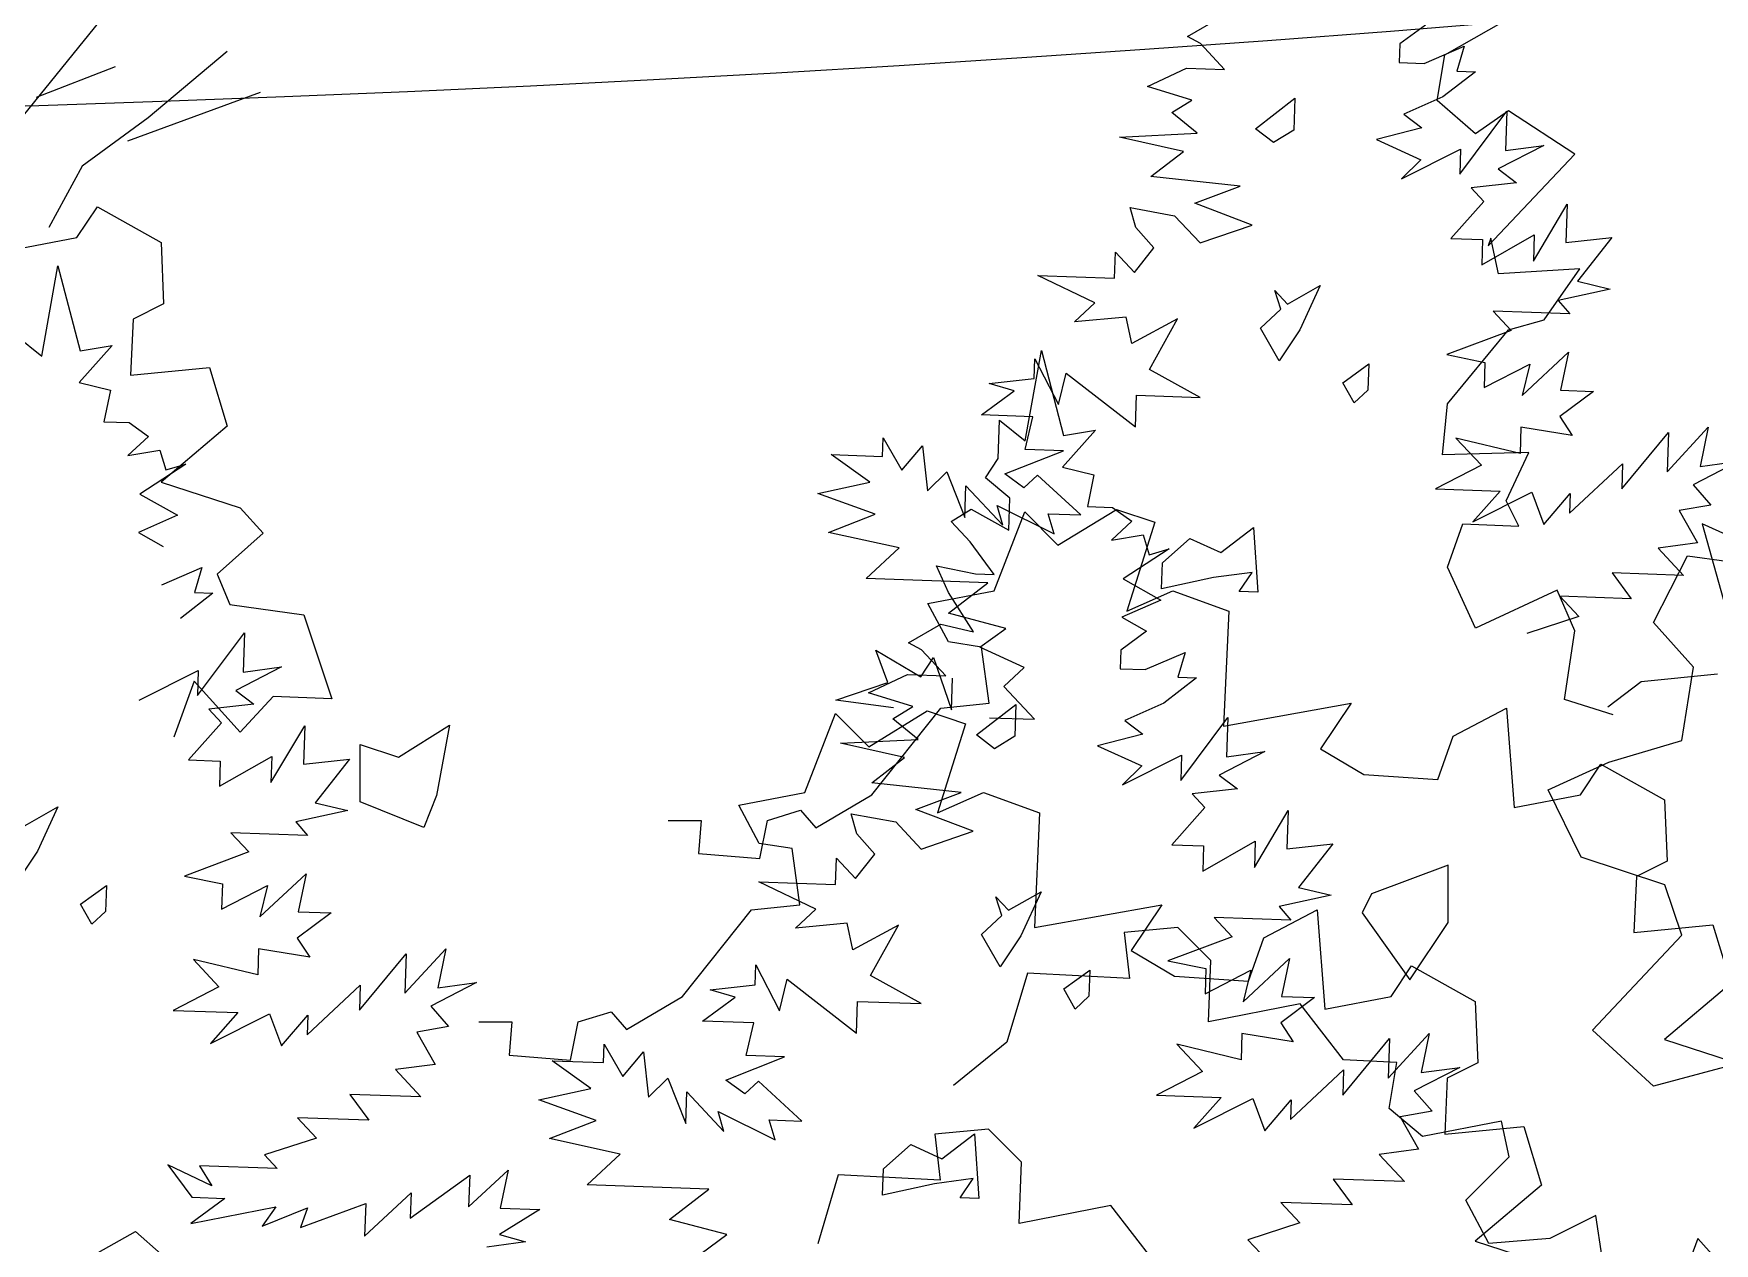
# Model space of a CAD drawing. Header units: inches. Extents: x 11.9 to 85.3, y 21.1 to 37.4.
# Drawn here: x 64.7503 to 65.0625, y 22.5764 to 22.8011 of the extents above; entities that cross this region are included whole.
import ezdxf

# ---------------------------------------------------------------- set-up
doc = ezdxf.new("R2010")
doc.units = ezdxf.units.IN
doc.header["$MEASUREMENT"] = 0
doc.layers.add('CAY', color=94, linetype='Continuous')
doc.layers.add('CAY-3', color=61, linetype='Continuous')

# ---------------------------------------------------------------- blocks, each defined once
blk = doc.blocks.new('A$C76451831')
at = {"layer": 'CAY'}
for p, q in [((2471.78, 2031.89), (2478.52, 2069.28)), ((2478.52, 2069.28), (2487.71, 2034.06)), ((2460.65, 2024.58), (2461.2, 2040.42)), ((2461.2, 2040.42), (2471.78, 2031.89)), ((2500.93, 2036.32), (2487.25, 2020.93)), ((2487.71, 2034.06), (2500.93, 2036.32)), ((2455.38, 2016.6), (2460.65, 2024.58)), ((2487.25, 2020.93), (2500.28, 2017.75)), ((2500.28, 2017.75), (2497.56, 2004.7)), ((2465.51, 2008.09), (2455.38, 2016.6)), ((2441.16, 1998.51), (2449.49, 2003.66)), ((2449.49, 2003.66), (2465.05, 1994.95)), ((2465.05, 1994.95), (2465.51, 2008.09)), ((2497.56, 2004.7), (2507.97, 2004.34)), ((2507.97, 2004.34), (2515.93, 1998.62)), ((2449.02, 1990.07), (2441.16, 1998.51)), ((2515.93, 1998.62), (2507.5, 1990.75)), ((2458.97, 1976.58), (2449.02, 1990.07)), ((2507.5, 1990.75), (2520.72, 1993.01)), ((2520.72, 1993.01), (2523.15, 1984.77)), ((2531.39, 1987.2), (2512.38, 1974.72)), ((2523.15, 1984.77), (2531.39, 1987.2)), ((2435.08, 1980.13), (2451.28, 1976.85)), ((2440.13, 1969.08), (2435.08, 1980.13)), ((2451.28, 1976.85), (2458.97, 1976.58)), ((2450.44, 1952.85), (2440.13, 1969.08)), ((2512.38, 1974.72), (2527.93, 1966.01)), ((2527.93, 1966.01), (2511.82, 1958.87)), ((2423.54, 1948.35), (2436.95, 1956.04)), ((2436.95, 1956.04), (2450.44, 1952.85)), ((2511.82, 1958.87), (2522.04, 1953.07)), ((2428.88, 1945.44), (2423.54, 1948.35)), ((2522.04, 1953.07), (2511.35, 1945.28)), ((2438.93, 1934.67), (2428.88, 1945.44)), ((2511.35, 1945.28), (2511.08, 1937.59)), ((2521.49, 1937.22), (2538.05, 1944.35)), ((2538.05, 1944.35), (2534.97, 1934.03)), ((2406.96, 1927.62), (2423.09, 1935.22)), ((2423.09, 1935.22), (2438.93, 1934.67)), ((2511.08, 1937.59), (2521.49, 1937.22)), ((2542.67, 1933.76), (2529.16, 1923.36)), ((2534.97, 1934.03), (2542.67, 1933.76)), ((2425.34, 1921.99), (2406.96, 1927.62)), ((2417.01, 1916.85), (2425.34, 1921.99)), ((2529.16, 1923.36), (2513.05, 1916.21)), ((2427.58, 1908.32), (2417.01, 1916.85)), ((2513.05, 1916.21), (2520.56, 1910.51)), ((2536.2, 1891.38), (2555.69, 1917.44)), ((2555.69, 1917.44), (2555.12, 1901.14)), ((2395.35, 1906.72), (2427.58, 1908.32)), ((2421.88, 1900.81), (2395.35, 1906.72)), ((2520.56, 1910.51), (2501.81, 1905.72)), ((2408.38, 1890.4), (2421.88, 1900.81)), ((2501.81, 1905.72), (2520.1, 1897.38)), ((2512.12, 1889.5), (2536.57, 1901.79)), ((2536.57, 1901.79), (2536.2, 1891.38)), ((2571.06, 1903.31), (2552.14, 1893.54)), ((2555.12, 1901.14), (2571.06, 1903.31)), ((2520.1, 1897.38), (2512.12, 1889.5)), ((2552.14, 1893.54), (2559.64, 1887.84)), ((2445.4, 1886.39), (2408.38, 1890.4)), ((2426.57, 1879.34), (2445.4, 1886.39)), ((2559.64, 1887.84), (2540.99, 1885.77)), ((2540.99, 1885.77), (2546.23, 1880.15)), ((2450.28, 1870.35), (2426.57, 1879.34)), ((2546.23, 1880.15), (2532.55, 1864.76)), ((2566.67, 1855.41), (2580.63, 1878.94)), ((2580.63, 1878.94), (2580.08, 1863.1)), ((2402.2, 1869.31), (2399.77, 1877.55)), ((2399.77, 1877.55), (2418.24, 1874.19)), ((2418.24, 1874.19), (2428.72, 1862.94)), ((2409.61, 1860.89), (2402.2, 1869.31)), ((2428.72, 1862.94), (2450.28, 1870.35)), ((2532.55, 1864.76), (2545.68, 1864.3)), ((2545.31, 1853.88), (2567.05, 1866.27)), ((2545.68, 1864.3), (2545.31, 1853.88)), ((2567.05, 1866.27), (2566.67, 1855.41)), ((2580.08, 1863.1), (2599.18, 1865.15)), ((2599.18, 1865.15), (2584.95, 1847.06)), ((2393.31, 1848.31), (2393.69, 1859.18)), ((2393.69, 1859.18), (2401.56, 1850.74)), ((2401.56, 1850.74), (2409.61, 1860.89)), ((2361.63, 1849.42), (2393.31, 1848.31)), ((2385.26, 1838.17), (2361.63, 1849.42)), ((2598.44, 1843.87), (2576.97, 1839.18)), ((2584.95, 1847.06), (2598.44, 1843.87)), ((2376.83, 1830.3), (2385.26, 1838.17)), ((2576.97, 1839.18), (2581.76, 1833.57)), ((2398.19, 1832.28), (2376.83, 1830.3)), ((2400.53, 1821.31), (2398.19, 1832.28)), ((2419.46, 1831.53), (2400.53, 1821.31)), ((2407.86, 1810.63), (2419.46, 1831.53)), ((2581.76, 1833.57), (2550.08, 1834.68)), ((2550.08, 1834.68), (2557.51, 1826.71)), ((2557.51, 1826.71), (2530.88, 1816.76)), ((2530.88, 1816.76), (2546.62, 1813.49)), ((2562.01, 1799.81), (2581.21, 1817.72)), ((2581.21, 1817.72), (2577.94, 1801.97)), ((2360.15, 1806.86), (2360.43, 1815.01)), ((2360.43, 1815.01), (2370.19, 1796.08)), ((2370.19, 1796.08), (2373.37, 1809.12)), ((2373.37, 1809.12), (2402.04, 1786.81)), ((2428.75, 1799.02), (2407.86, 1810.63)), ((2546.62, 1813.49), (2546.26, 1803.08)), ((2546.26, 1803.08), (2565.18, 1812.84)), ((2565.18, 1812.84), (2562.01, 1799.81)), ((2338.32, 1791.75), (2351.81, 1801.71)), ((2341.5, 1804.79), (2360.15, 1806.86)), ((2351.81, 1801.71), (2341.5, 1804.79)), ((2591.52, 1801.5), (2577.56, 1791.1)), ((2577.94, 1801.97), (2591.52, 1801.5)), ((2402.04, 1786.81), (2402.5, 1799.94)), ((2402.5, 1799.94), (2428.75, 1799.02)), ((2359.59, 1791.01), (2338.32, 1791.75)), ((2356.4, 1777.52), (2359.59, 1791.01)), ((2577.56, 1791.1), (2582.72, 1783.22)), ((2297.39, 1774.6), (2297.66, 1782.29)), ((2297.66, 1782.29), (2305.35, 1768.88)), ((2561.17, 1775.81), (2534.65, 1782.18)), ((2534.65, 1782.18), (2545.14, 1770.93)), ((2561.55, 1786.68), (2561.17, 1775.81)), ((2582.72, 1783.22), (2561.55, 1786.68)), ((2603.25, 1761.19), (2622.65, 1784.54)), ((2622.08, 1768.24), (2639.04, 1786.69)), ((2622.65, 1784.54), (2622.08, 1768.24)), ((2639.04, 1786.69), (2635.75, 1770.49)), ((2292.03, 1763.9), (2276.12, 1775.34)), ((2276.12, 1775.34), (2297.39, 1774.6)), ((2305.35, 1768.88), (2313.86, 1779.01)), ((2313.86, 1779.01), (2315.93, 1760.35)), ((2347.89, 1767.39), (2372.24, 1776.97)), ((2372.24, 1776.97), (2356.4, 1777.52)), ((2315.93, 1760.35), (2323.91, 1768.23)), ((2323.91, 1768.23), (2331.4, 1749.38)), ((2355.85, 1761.67), (2347.89, 1767.39)), ((2361.47, 1766.92), (2355.85, 1761.67)), ((2379.47, 1750.42), (2361.47, 1766.92)), ((2545.14, 1770.93), (2526.22, 1761.16)), ((2581.6, 1751.07), (2603.62, 1771.61)), ((2603.62, 1771.61), (2603.25, 1761.19)), ((2651.69, 1772.65), (2632.77, 1762.88)), ((2635.75, 1770.49), (2651.69, 1772.65)), ((2270.57, 1759.21), (2292.03, 1763.9)), ((2331.4, 1749.38), (2331.86, 1762.51)), ((2331.86, 1762.51), (2347.15, 1746.11)), ((2526.22, 1761.16), (2552.92, 1760.23)), ((2552.92, 1760.23), (2541.6, 1747.48)), ((2541.6, 1747.48), (2566.05, 1759.77)), ((2566.05, 1759.77), (2571.02, 1746.45)), ((2632.77, 1762.88), (2640.18, 1754.46)), ((2294.29, 1750.68), (2270.57, 1759.21)), ((2347.15, 1746.11), (2344.72, 1754.36)), ((2344.72, 1754.36), (2368.33, 1742.65)), ((2571.02, 1746.45), (2581.89, 1759.22)), ((2581.89, 1759.22), (2581.6, 1751.07)), ((2640.18, 1754.46), (2626.96, 1752.21)), ((2275, 1743.19), (2294.29, 1750.68)), ((2365.9, 1750.9), (2379.47, 1750.42)), ((2368.33, 1742.65), (2365.9, 1750.9)), ((2626.96, 1752.21), (2634.64, 1738.79)), ((2304.23, 1736.73), (2275, 1743.19)), ((2290.64, 1724.06), (2304.23, 1736.73)), ((2634.64, 1738.79), (2618.26, 1736.64)), ((2618.26, 1736.64), (2628.74, 1725.4)), ((2628.74, 1725.4), (2599.32, 1726.42)), ((2599.32, 1726.42), (2607.1, 1715.73)), ((2340.88, 1722.3), (2290.64, 1724.06)), ((2324.58, 1709.73), (2340.88, 1722.3)), ((2577.68, 1716.75), (2585.55, 1708.32)), ((2607.1, 1715.73), (2577.68, 1716.75)), ((2348.38, 1703.45), (2324.58, 1709.73)), ((2585.55, 1708.32), (2564.01, 1701.36)), ((2337.68, 1695.67), (2348.38, 1703.45)), ((2564.01, 1701.36), (2569.25, 1695.74)), ((5894.75, 1185.84), (5908.16, 1193.53)), ((5993.25, 1190.56), (5982.56, 1182.77)), ((5900.09, 1182.93), (5894.75, 1185.84)), ((5910.13, 1172.16), (5900.09, 1182.93)), ((5982.56, 1182.77), (5982.29, 1175.08)), ((5992.7, 1174.71), (6009.26, 1181.84)), ((6009.26, 1181.84), (6006.18, 1171.52)), ((5878.17, 1165.11), (5894.29, 1172.71)), ((5894.29, 1172.71), (5910.13, 1172.16)), ((5982.29, 1175.08), (5992.7, 1174.71)), ((6013.87, 1171.25), (6000.37, 1160.84)), ((6006.18, 1171.52), (6013.87, 1171.25)), ((5896.55, 1159.48), (5878.17, 1165.11)), ((5888.21, 1154.33), (5896.55, 1159.48)), ((6000.37, 1160.84), (5984.26, 1153.7)), ((6007.41, 1128.86), (6026.9, 1154.93)), ((6026.9, 1154.93), (6026.33, 1138.63)), ((5898.79, 1145.8), (5888.21, 1154.33)), ((5991.76, 1148), (5973.02, 1143.21)), ((5984.26, 1153.7), (5991.76, 1148)), ((5866.56, 1144.21), (5898.79, 1145.8)), ((5893.09, 1138.3), (5866.56, 1144.21)), ((5973.02, 1143.21), (5991.31, 1134.87)), ((6042.27, 1140.79), (6023.35, 1131.03)), ((6026.33, 1138.63), (6042.27, 1140.79)), ((5879.59, 1127.89), (5893.09, 1138.3)), ((5983.33, 1126.99), (6007.77, 1139.28)), ((5991.31, 1134.87), (5983.33, 1126.99)), ((6007.77, 1139.28), (6007.41, 1128.86)), ((5916.61, 1123.88), (5879.59, 1127.89)), ((6023.35, 1131.03), (6030.85, 1125.33)), ((5897.78, 1116.83), (5916.61, 1123.88)), ((6030.85, 1125.33), (6012.2, 1123.26)), ((6012.2, 1123.26), (6017.44, 1117.63)), ((5435.2, 1102.66), (5443.64, 1115.32)), ((5443.64, 1115.32), (5470, 1100.55)), ((5870.98, 1115.04), (5889.44, 1111.68)), ((5873.41, 1106.8), (5870.98, 1115.04)), ((5921.48, 1107.84), (5897.78, 1116.83)), ((6017.44, 1117.63), (6003.76, 1102.25)), ((6037.87, 1092.89), (6051.84, 1116.43)), ((6051.84, 1116.43), (6051.28, 1100.59)), ((5880.82, 1098.38), (5873.41, 1106.8)), ((5889.44, 1111.68), (5899.93, 1100.43)), ((5899.93, 1100.43), (5921.48, 1107.84)), ((5407.78, 1097.39), (5435.2, 1102.66)), ((5470, 1100.55), (5471.06, 1075.24)), ((6003.76, 1102.25), (6016.89, 1101.79)), ((6016.52, 1091.37), (6038.25, 1103.76)), ((6016.89, 1101.79), (6016.52, 1091.37)), ((6038.25, 1103.76), (6037.87, 1092.89)), ((6051.28, 1100.59), (6070.39, 1102.64)), ((6070.39, 1102.64), (6056.16, 1084.55)), ((5864.52, 1085.8), (5864.9, 1096.67)), ((5864.9, 1096.67), (5872.76, 1088.23)), ((5872.76, 1088.23), (5880.82, 1098.38)), ((5420.6, 1053.63), (5427.34, 1091.02)), ((5427.34, 1091.02), (5436.53, 1055.8)), ((5856.47, 1075.66), (5832.84, 1086.91)), ((5832.84, 1086.91), (5864.52, 1085.8)), ((6069.65, 1081.36), (6048.18, 1076.67)), ((6056.16, 1084.55), (6069.65, 1081.36)), ((5471.06, 1075.24), (5458.4, 1068.91)), ((5848.03, 1067.79), (5856.47, 1075.66)), ((6052.97, 1071.06), (6021.29, 1072.17)), ((6021.29, 1072.17), (6028.72, 1064.2)), ((6048.18, 1076.67), (6052.97, 1071.06)), ((5458.4, 1068.91), (5457.35, 1045.71)), ((5869.4, 1069.76), (5848.03, 1067.79)), ((5871.74, 1058.8), (5869.4, 1069.76)), ((5890.67, 1069.02), (5871.74, 1058.8)), ((5879.07, 1048.12), (5890.67, 1069.02)), ((6028.72, 1064.2), (6002.09, 1054.25)), ((5410.02, 1062.16), (5420.6, 1053.63)), ((5449.75, 1058.05), (5436.08, 1042.67)), ((5436.53, 1055.8), (5449.75, 1058.05)), ((5831.36, 1044.35), (5831.64, 1052.5)), ((5831.64, 1052.5), (5841.4, 1033.57)), ((6002.09, 1054.25), (6017.83, 1050.98)), ((6017.83, 1050.98), (6017.47, 1040.57)), ((6017.47, 1040.57), (6036.39, 1050.33)), ((6033.21, 1037.3), (6052.42, 1055.21)), ((6036.39, 1050.33), (6033.21, 1037.3)), ((6052.42, 1055.21), (6049.15, 1039.46)), ((5457.35, 1045.71), (5490.04, 1048.87)), ((5490.04, 1048.87), (5497.42, 1024.62)), ((5812.7, 1042.28), (5831.36, 1044.35)), ((5841.4, 1033.57), (5844.58, 1046.6)), ((5844.58, 1046.6), (5873.25, 1024.3)), ((5899.96, 1036.51), (5879.07, 1048.12)), ((5436.08, 1042.67), (5449.11, 1039.49)), ((5449.11, 1039.49), (5446.38, 1026.44)), ((5809.53, 1029.24), (5823.02, 1039.2)), ((5823.02, 1039.2), (5812.7, 1042.28)), ((5873.25, 1024.3), (5873.71, 1037.43)), ((5873.71, 1037.43), (5899.96, 1036.51)), ((6062.73, 1038.99), (6048.77, 1028.59)), ((6049.15, 1039.46), (6062.73, 1038.99)), ((5446.38, 1026.44), (5456.79, 1026.07)), ((5456.79, 1026.07), (5464.75, 1020.36)), ((5497.42, 1024.62), (5470, 1001.41)), ((5830.8, 1028.5), (5809.53, 1029.24)), ((5827.61, 1015.01), (5830.8, 1028.5)), ((6032.76, 1024.17), (6032.38, 1013.3)), ((6053.93, 1020.71), (6032.76, 1024.17)), ((6048.77, 1028.59), (6053.93, 1020.71)), ((6093.29, 1005.73), (6110.24, 1024.18)), ((6110.24, 1024.18), (6106.96, 1007.97)), ((5464.75, 1020.36), (5456.32, 1012.49)), ((5768.6, 1012.08), (5768.87, 1019.78)), ((5768.87, 1019.78), (5776.56, 1006.37)), ((5776.56, 1006.37), (5785.07, 1016.5)), ((5785.07, 1016.5), (5787.13, 997.84)), ((6005.86, 1019.66), (6016.35, 1008.42)), ((6032.38, 1013.3), (6005.86, 1019.66)), ((6074.46, 998.68), (6093.86, 1022.03)), ((6093.86, 1022.03), (6093.29, 1005.73)), ((5456.32, 1012.49), (5469.54, 1014.75)), ((5480.21, 1008.94), (5461.2, 996.45)), ((5469.54, 1014.75), (5471.97, 1006.5)), ((5471.97, 1006.5), (5480.21, 1008.94)), ((5747.33, 1012.83), (5768.6, 1012.08)), ((5763.24, 1001.39), (5747.33, 1012.83)), ((5819.1, 1004.88), (5843.45, 1014.46)), ((5843.45, 1014.46), (5827.61, 1015.01)), ((6052.81, 988.56), (6074.83, 1009.1)), ((6074.83, 1009.1), (6074.46, 998.68)), ((6122.9, 1010.14), (6103.98, 1000.37)), ((6106.96, 1007.97), (6122.9, 1010.14)), ((5787.13, 997.84), (5795.11, 1005.72)), ((5795.11, 1005.72), (5802.61, 986.87)), ((5827.06, 999.16), (5819.1, 1004.88)), ((5832.68, 1004.41), (5827.06, 999.16)), ((5850.68, 987.91), (5832.68, 1004.41)), ((6016.35, 1008.42), (5997.43, 998.65)), ((5461.2, 996.45), (5476.75, 987.75)), ((5470, 1001.41), (5502.7, 990.87)), ((5741.78, 996.7), (5763.24, 1001.39)), ((5765.5, 988.16), (5741.78, 996.7)), ((5802.61, 986.87), (5803.07, 1000)), ((5803.07, 1000), (5818.36, 983.6)), ((5997.43, 998.65), (6024.13, 997.72)), ((6024.13, 997.72), (6012.81, 984.97)), ((6012.81, 984.97), (6037.25, 997.26)), ((6037.25, 997.26), (6042.23, 983.94)), ((6042.23, 983.94), (6053.09, 996.71)), ((6053.09, 996.71), (6052.81, 988.56)), ((6103.98, 1000.37), (6111.38, 991.95)), ((5476.75, 987.75), (5460.64, 980.61)), ((5502.7, 990.87), (5512.19, 980.32)), ((5746.21, 980.68), (5765.5, 988.16)), ((5818.36, 983.6), (5815.93, 991.84)), ((5815.93, 991.84), (5839.54, 980.14)), ((5839.54, 980.14), (5837.1, 988.38)), ((5837.1, 988.38), (5850.68, 987.91)), ((6111.38, 991.95), (6098.16, 989.69)), ((6098.16, 989.69), (6105.85, 976.28)), ((5460.64, 980.61), (5470.86, 974.81)), ((5512.19, 980.32), (5493.21, 963.44)), ((5775.43, 974.22), (5746.21, 980.68)), ((5761.85, 961.55), (5775.43, 974.22)), ((6105.85, 976.28), (6089.46, 974.13)), ((6089.46, 974.13), (6099.95, 962.89)), ((5470.31, 958.96), (5486.87, 966.09)), ((5486.87, 966.09), (5483.79, 955.77)), ((5493.21, 963.44), (5498.48, 950.79)), ((5812.09, 959.79), (5761.85, 961.55)), ((6070.53, 963.91), (6078.31, 953.21)), ((6099.95, 962.89), (6070.53, 963.91)), ((5491.49, 955.5), (5477.98, 945.09)), ((5483.79, 955.77), (5491.49, 955.5)), ((5795.79, 947.21), (5812.09, 959.79)), ((6078.31, 953.21), (6048.89, 954.24)), ((6048.89, 954.24), (6056.75, 945.81)), ((5498.48, 950.79), (5529.07, 946.57)), ((5529.07, 946.57), (5540.67, 911.76)), ((5819.59, 940.94), (5795.79, 947.21)), ((5485.02, 913.12), (5504.51, 939.18)), ((5504.51, 939.18), (5503.94, 922.88)), ((5808.89, 933.16), (5819.59, 940.94)), ((6056.75, 945.81), (6035.21, 938.85)), ((5827.18, 924.81), (5808.89, 933.16)), ((5770.77, 918.62), (5765.8, 931.94)), ((5765.8, 931.94), (5784.45, 920.86)), ((5784.45, 920.86), (5789.71, 928.84)), ((5789.71, 928.84), (5797.11, 907.27)), ((5460.94, 911.24), (5485.39, 923.53)), ((5483.71, 919.15), (5475.28, 895.94)), ((5502.7, 898.05), (5483.71, 919.15)), ((5485.39, 923.53), (5485.02, 913.12)), ((5519.88, 925.04), (5500.96, 915.28)), ((5503.94, 922.88), (5519.88, 925.04)), ((5749.22, 911.21), (5770.77, 918.62)), ((5797.11, 907.27), (5797.57, 920.4)), ((5818.75, 916.95), (5827.18, 924.81)), ((5500.96, 915.28), (5508.46, 909.58)), ((5516.41, 912.82), (5502.7, 898.05)), ((5540.67, 911.76), (5516.41, 912.82)), ((5773.13, 908.11), (5749.22, 911.21)), ((5831.42, 903.36), (5818.75, 916.95)), ((5508.46, 909.58), (5489.81, 907.51)), ((5489.81, 907.51), (5495.05, 901.89)), ((5495.05, 901.89), (5481.37, 886.5)), ((5515.49, 877.14), (5529.45, 900.68)), ((5529.45, 900.68), (5528.9, 884.84)), ((5812.86, 904), (5831.42, 903.36)), ((5481.37, 886.5), (5494.5, 886.04)), ((5494.14, 875.62), (5515.87, 888.01)), ((5494.5, 886.04), (5494.14, 875.62)), ((5515.87, 888.01), (5515.49, 877.14)), ((5528.9, 884.84), (5548, 886.89)), ((5548, 886.89), (5533.78, 868.8)), ((5547.26, 865.61), (5525.8, 860.92)), ((5533.78, 868.8), (5547.26, 865.61)), ((5498.9, 856.42), (5506.33, 848.45)), ((5530.59, 855.31), (5498.9, 856.42)), ((5525.8, 860.92), (5530.59, 855.31)), ((5506.33, 848.45), (5479.7, 838.5)), ((5479.7, 838.5), (5495.44, 835.23)), ((5495.44, 835.23), (5495.08, 824.82)), ((5510.83, 821.55), (5530.03, 839.46)), ((5530.03, 839.46), (5526.76, 823.71)), ((5495.08, 824.82), (5514, 834.58)), ((5514, 834.58), (5510.83, 821.55)), ((5540.34, 823.24), (5526.38, 812.84)), ((5526.76, 823.71), (5540.34, 823.24)), ((5510.37, 808.42), (5509.99, 797.55)), ((5531.55, 804.96), (5510.37, 808.42)), ((5526.38, 812.84), (5531.55, 804.96)), ((5570.9, 789.98), (5587.86, 808.43)), ((5587.86, 808.43), (5584.57, 792.23)), ((5509.99, 797.55), (5483.48, 803.92)), ((5483.48, 803.92), (5493.96, 792.67)), ((5552.08, 782.93), (5571.47, 806.28)), ((5571.47, 806.28), (5570.9, 789.98)), ((5530.42, 772.81), (5552.44, 793.35)), ((5552.44, 793.35), (5552.08, 782.93)), ((5600.51, 794.39), (5581.59, 784.62)), ((5584.57, 792.23), (5600.51, 794.39)), ((5493.96, 792.67), (5475.04, 782.9)), ((5475.04, 782.9), (5501.74, 781.97)), ((5501.74, 781.97), (5490.42, 769.22)), ((5490.42, 769.22), (5514.87, 781.51)), ((5514.87, 781.51), (5519.84, 768.19)), ((5519.84, 768.19), (5530.71, 780.96)), ((5530.71, 780.96), (5530.42, 772.81)), ((5581.59, 784.62), (5589, 776.2)), ((5589, 776.2), (5575.78, 773.95)), ((5575.78, 773.95), (5583.47, 760.53)), ((5583.47, 760.53), (5567.08, 758.38)), ((5567.08, 758.38), (5577.56, 747.14)), ((5577.56, 747.14), (5548.14, 748.16)), ((5548.14, 748.16), (5555.93, 737.47)), ((5526.51, 738.49), (5534.37, 730.06)), ((5555.93, 737.47), (5526.51, 738.49)), ((5534.37, 730.06), (5512.83, 723.1)), ((5472.81, 719.06), (5482.76, 705.57)), ((5491.08, 710.26), (5472.81, 719.06)), ((5518.07, 717.48), (5485.93, 718.6)), ((5485.93, 718.6), (5491.08, 710.26)), ((5512.83, 723.1), (5518.07, 717.48)), ((5597.27, 701.57), (5613.66, 716.86)), ((5613.66, 716.86), (5610.39, 701.11)), ((5573.09, 696.97), (5597.73, 714.7)), ((5597.73, 714.7), (5597.27, 701.57)), ((5496.34, 705.09), (5482.38, 694.7)), ((5482.76, 705.57), (5496.34, 705.09)), ((5527.64, 693.12), (5554.72, 703.05)), ((5554.25, 689.47), (5573.45, 707.39)), ((5554.72, 703.05), (5554.25, 689.47)), ((5573.45, 707.39), (5573.09, 696.97)), ((5482.38, 694.7), (5517.52, 701.63)), ((5517.52, 701.63), (5511.8, 693.67)), ((5511.8, 693.67), (5530.64, 701.17)), ((5530.64, 701.17), (5527.64, 693.12)), ((5626.69, 700.54), (5610.01, 690.24)), ((5610.39, 701.11), (5626.69, 700.54)), ((5610.01, 690.24), (5620.78, 687.15)), ((5620.78, 687.15), (5604.85, 684.98))]:
    blk.add_line(p, q, dxfattribs=at)
for points in [[(2451.67, 1910.2), (2467.97, 1922.77), (2467.51, 1909.64), (2459.17, 1904.49)], [(2453.77, 1827.61), (2462.2, 1835.48), (2459.75, 1843.27), (2464.99, 1837.65), (2478.4, 1845.34), (2470.06, 1827.05), (2461.46, 1814.2)], [(2452.67, 1718.4), (2444.98, 1718.67), (2450.24, 1726.64), (2434.31, 1724.48), (2412.84, 1719.79), (2413.22, 1730.66), (2424.45, 1740.69), (2437.38, 1734.8), (2450.89, 1745.21)], [(5922.87, 1147.68), (5939.17, 1160.26), (5938.72, 1147.13), (5930.38, 1141.98)], [(5924.98, 1065.1), (5933.41, 1072.97), (5930.96, 1080.76), (5936.2, 1075.14), (5949.61, 1082.83), (5941.27, 1064.53), (5932.66, 1051.69)], [(5923.88, 955.89), (5916.19, 956.16), (5921.45, 964.13), (5905.51, 961.97), (5884.05, 957.28), (5884.43, 968.14), (5895.66, 978.18), (5908.59, 972.29), (5922.1, 982.7)], [(5552.38, 869.17), (5552.38, 892.93), (5568.21, 887.65), (5589.33, 900.85), (5584.05, 871.81), (5578.77, 858.61)], [(5402.59, 849.35), (5411.02, 857.22), (5408.57, 865.01), (5413.82, 859.39), (5427.23, 867.08), (5418.88, 848.78), (5410.28, 835.94)]]:
    blk.add_lwpolyline(points, close=True, dxfattribs=at)
for points in [[(2492.57, 1796.79), (2487.87, 1805.12), (2498.57, 1812.9), (2498.19, 1802.04), (2492.57, 1796.79)], [(5591.29, 1613.13), (5615.55, 1626.84), (5626.1, 1617.35)], [(529.97, 749.26), (509.93, 755.59), (514.15, 784.06), (506.77, 800.94), (473.02, 785.12), (461.42, 810.43), (467.75, 828.36), (490.95, 827.3), (485.68, 837.85), (495.17, 857.89), (459.31, 856.84), (461.42, 877.93), (486.73, 908.52), (501.5, 912.73), (516.26, 933.83), (482.51, 931.72), (479.35, 946.48), (478.29, 943.32), (514.15, 981.29), (486.73, 999.22), (473.02, 989.73), (457.2, 1003.44), (460.36, 1022.42), (484.62, 1036.13)], [(5444.69, 1192.31), (5399.34, 1136.41)], [(5497.42, 1179.65), (5464.73, 1152.23), (5437.31, 1132.19), (5423.6, 1106.88)], [(5451.02, 1173.33), (5418.32, 1160.67)], [(5456.29, 1142.74), (5511.14, 1162.78)], [(5963.78, 1034.28), (5959.08, 1042.61), (5969.78, 1050.39), (5969.4, 1039.52), (5963.78, 1034.28)], [(587.98, 818.87), (566.89, 828.36), (577.43, 790.39)], [(573.22, 766.13), (541.57, 762.97), (527.86, 752.42)], [(5441.39, 818.53), (5436.7, 826.86), (5447.39, 834.64), (5447.01, 823.78), (5441.39, 818.53)]]:
    blk.add_lwpolyline(points, dxfattribs=at)
at = {"layer": 'CAY-3'}
for points in [[(6138.67, 765.25), (6087.57, 751.49), (6062.41, 774.69), (6099.36, 814.01), (6092.29, 834.85), (6057.7, 846.26), (6043.94, 874.18), (6069.1, 885.58), (6099.36, 894.63), (6104.08, 924.91), (6087.57, 943.39), (6101.72, 970.92), (6133.95, 966.59)], [(5601.46, 778.11), (5615.17, 778.11), (5614.12, 764.39), (5639.43, 762.29), (5642.59, 778.11), (5656.3, 782.32), (5662.63, 774.94), (5685.84, 788.65), (5714.31, 824.51), (5734.35, 826.62), (5731.19, 849.82), (5717.48, 851.93), (5709.04, 867.75), (5736.46, 873.03), (5749.12, 905.72), (5762.83, 892.01), (5787.09, 906.78), (5802.91, 901.5), (5791.3, 864.59), (5810.29, 873.03), (5833.49, 864.59), (5831.38, 817.13), (5884.12, 826.62), (5871.46, 807.64), (5889.39, 797.09), (5919.98, 794.98), (5926.3, 812.91), (5948.45, 824.51), (5951.62, 783.38), (5979.04, 788.65), (5987.48, 801.31), (6013.84, 786.54), (6014.9, 761.23), (6002.24, 754.9), (6001.19, 731.7), (6033.88, 734.86), (6041.27, 710.61), (6013.84, 687.4), (6046.54, 676.86)], [(5880.95, 678.97), (5863.02, 702.17), (5825.05, 694.79), (5826.11, 720.1), (5812.4, 733.81), (5790.25, 731.7), (5792.36, 712.72), (5750.17, 714.82), (5741.73, 686.35)], [(138.89, 705.64), (152.6, 705.64), (151.54, 691.93), (176.86, 689.82), (180.02, 705.64), (193.73, 709.86), (200.06, 702.48), (223.26, 716.19), (251.74, 752.05), (271.78, 754.16), (268.61, 777.36), (254.9, 779.47), (246.47, 795.29), (273.89, 800.56), (286.54, 833.26), (300.26, 819.55), (324.51, 834.31), (340.33, 829.04), (328.73, 792.13), (347.72, 800.56), (370.92, 792.13), (368.81, 744.67), (421.54, 754.16), (408.89, 735.17), (426.82, 724.63), (457.4, 722.52), (463.73, 740.45), (485.88, 752.05), (489.04, 710.92), (516.47, 716.19), (524.9, 728.85), (551.27, 714.08), (552.33, 688.77), (539.67, 682.44), (538.61, 659.24), (571.31, 662.4), (578.69, 638.14), (551.27, 614.94), (583.97, 604.39)], [(583.97, 511.58), (564.98, 532.67), (556.54, 509.47), (528.07, 507.36), (522.79, 542.17), (503.81, 532.67), (478.5, 530.56), (469.01, 548.49), (486.94, 566.42), (483.77, 581.19), (451.08, 574.86), (437.36, 586.46), (440.53, 605.45), (418.38, 606.5), (400.45, 629.7), (362.48, 622.32), (363.54, 647.63), (349.83, 661.35), (327.68, 659.24), (329.79, 640.25), (287.6, 642.36), (279.16, 613.88), (257.01, 595.95)]]:
    blk.add_lwpolyline(points, dxfattribs=at)
blk.add_lwpolyline([(430.06, 675.26), (426.1, 667.34), (445.9, 639.61), (461.73, 663.38), (461.73, 687.14)], close=True, dxfattribs=at)

msp = doc.modelspace()

# ---------------------------------------------------------------- linework, layer by layer
msp.add_lwpolyline([(61.45857, 23.79135, 0.283451), (67.06144, 23.39384), (67.06144, 24.37715)], format="xyb")

# ---------------------------------------------------------------- block references
at = {"layer": 'CAY', "xscale": 0.0004489089019145984, "yscale": 0.0004489089019145984, "zscale": 0.0004489089019145984}
for p in [(64.80582, 22.33817), (62.31846, 22.26819), (62.24839, 21.84829), (63.82489, 21.8133)]:
    msp.add_blockref('A$C76451831', p, dxfattribs=at)

doc.saveas('drawing.dxf')
